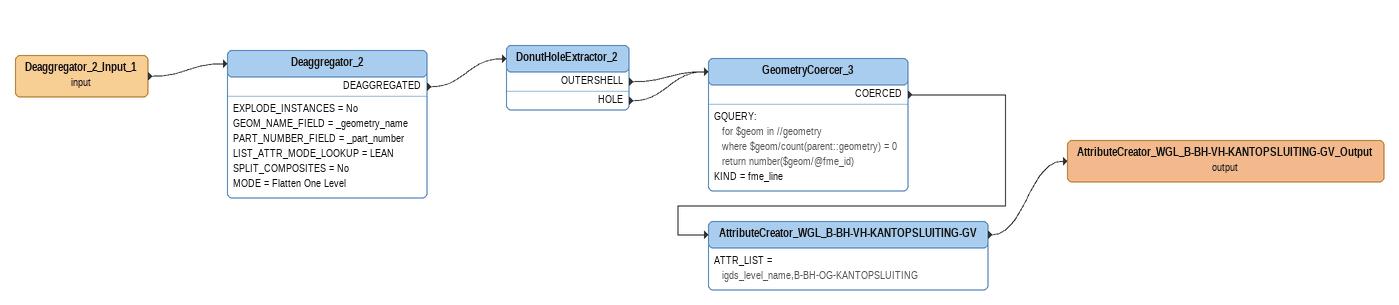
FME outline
Deaggregator_2_Input_1 (input)
    -> Deaggregator_2
Deaggregator_2
    EXPLODE_INSTANCES = No
    GEOM_NAME_FIELD = _geometry_name
    PART_NUMBER_FIELD = _part_number
    LIST_ATTR_MODE_LOOKUP = LEAN
    SPLIT_COMPOSITES = No
    MODE = Flatten One Level
    DEAGGREGATED -> DonutHoleExtractor_2
DonutHoleExtractor_2
    OUTERSHELL -> GeometryCoercer_3
    HOLE -> GeometryCoercer_3
GeometryCoercer_3
    GQUERY:
      for $geom in //geometry
      where $geom/count(parent::geometry) = 0
      return number($geom/@fme_id)
    KIND = fme_line
    COERCED -> AttributeCreator_WGL_B-BH-VH-KANTOPSLUITING-GV
AttributeCreator_WGL_B-BH-VH-KANTOPSLUITING-GV
    ATTR_LIST = igds_level_name,B-BH-OG-KANTOPSLUITING
    -> AttributeCreator_WGL_B-BH-VH-KANTOPSLUITING-GV_Output (output)
AttributeCreator_WGL_B-BH-VH-KANTOPSLUITING-GV_Output (output)
